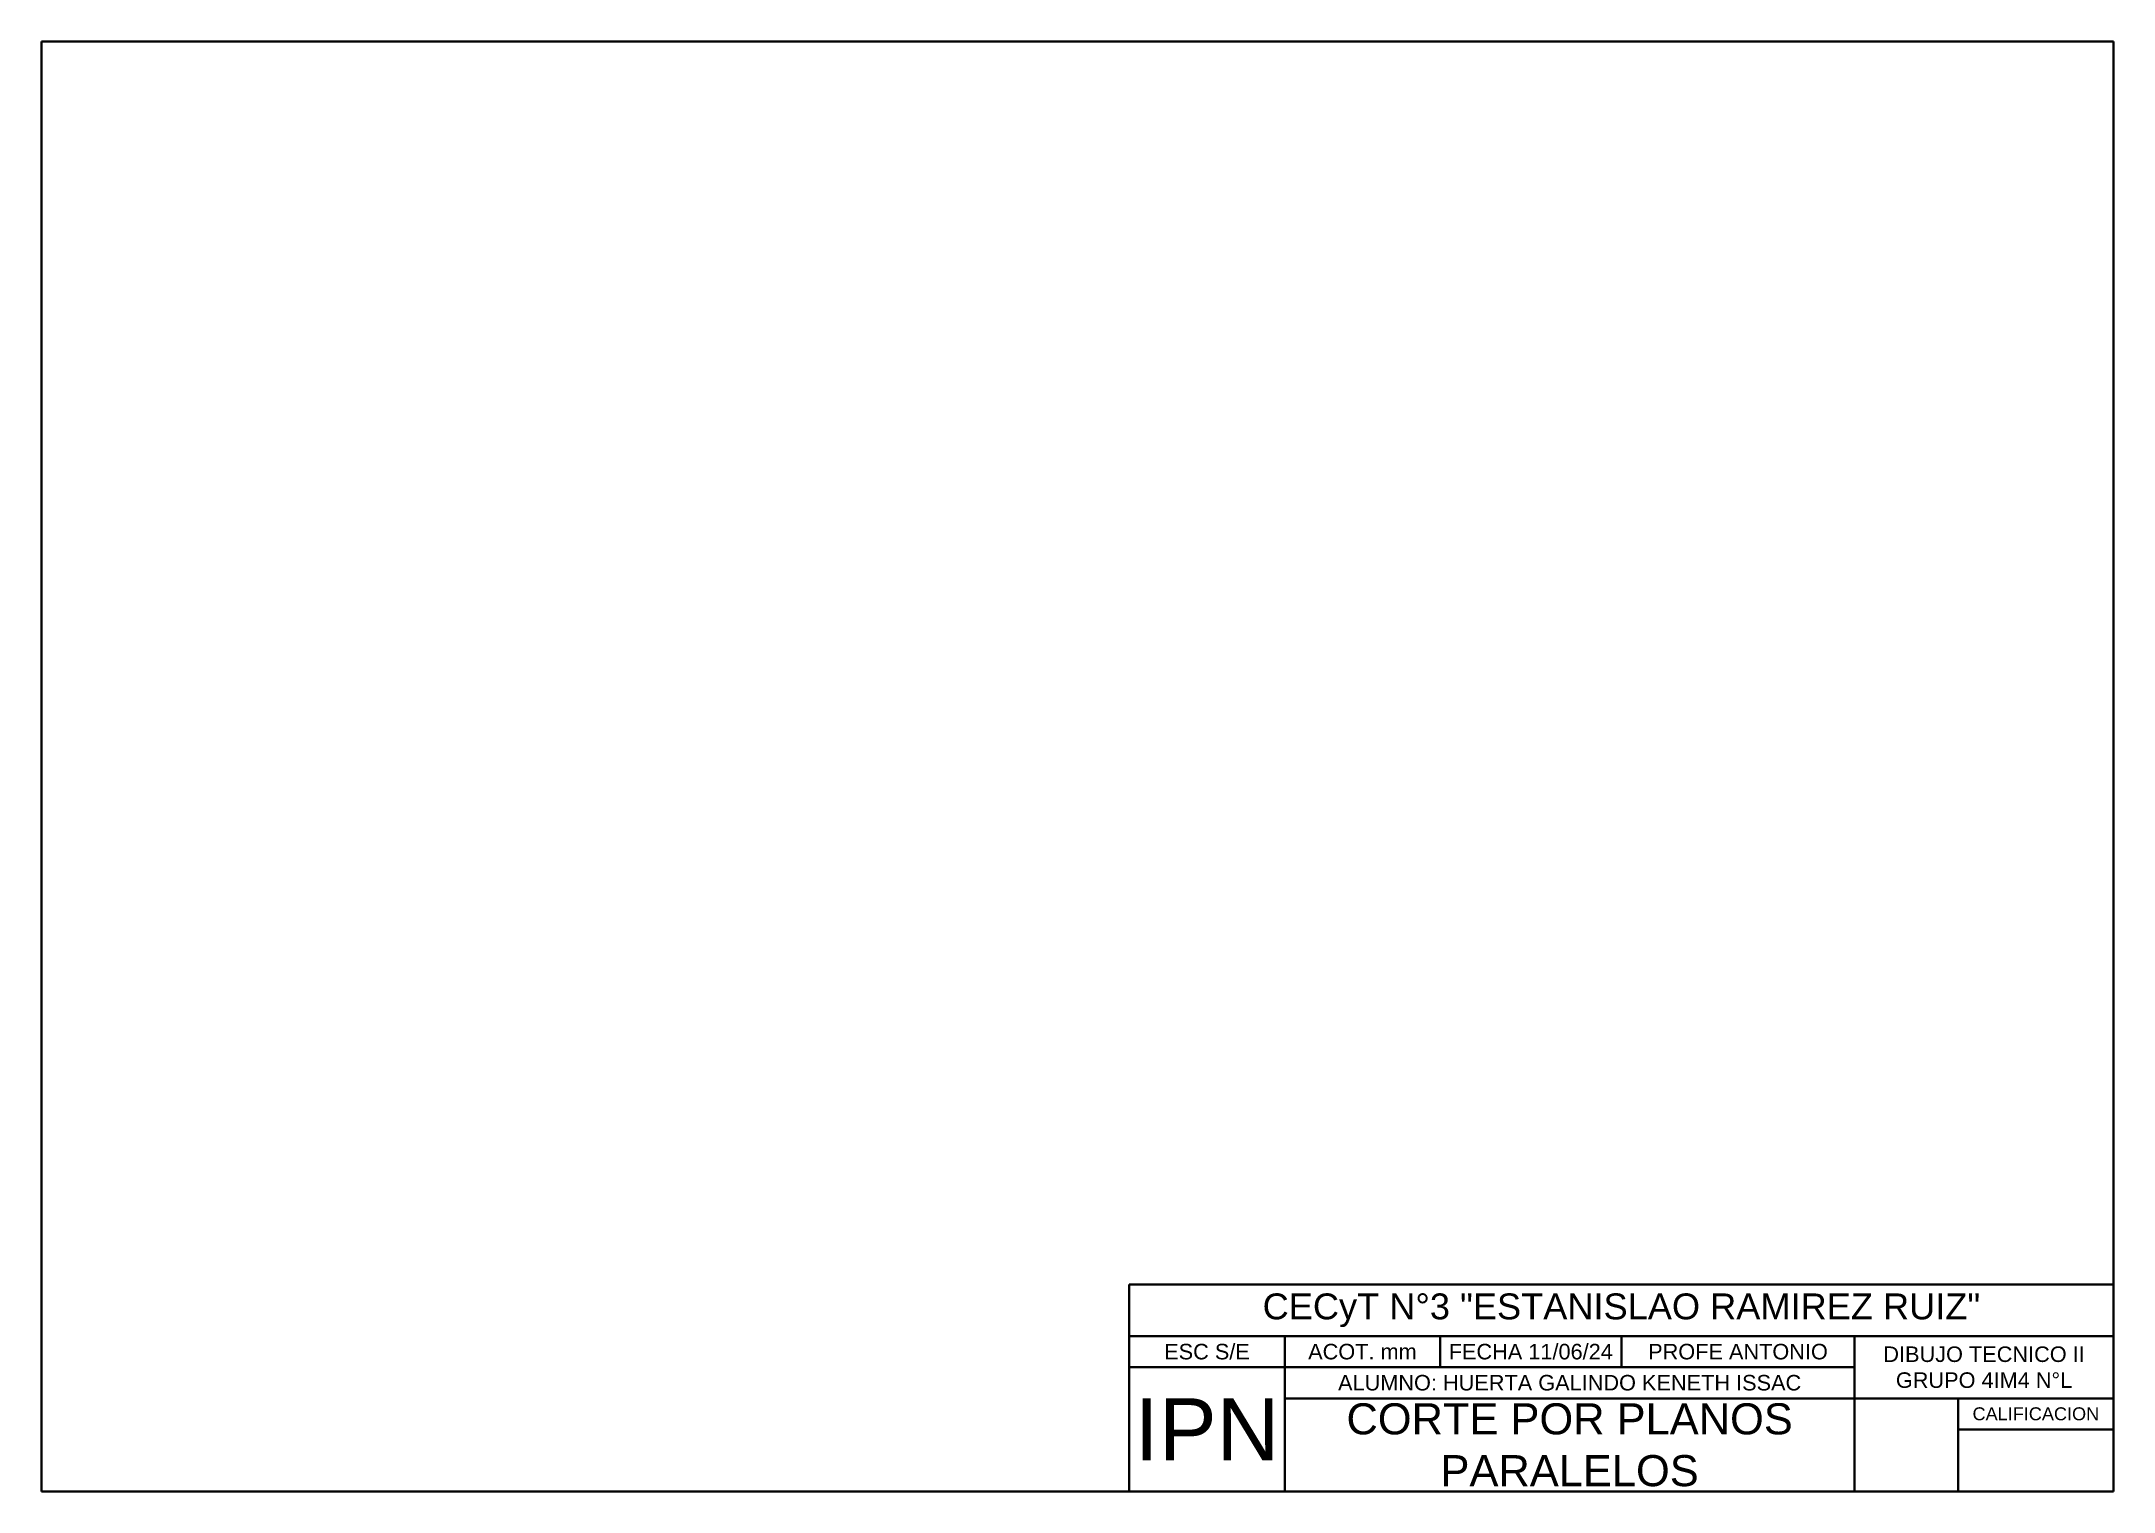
# Model space of a CAD drawing. Header units: millimetres. Extents: x 10 to 410, y 10 to 290.
import ezdxf

# ---------------------------------------------------------------- set-up
doc = ezdxf.new("R2010")
doc.units = ezdxf.units.MM
doc.layers.add('MARGEN', color=1, linetype='Continuous', lineweight=35)
doc.layers.add('TEXTO', color=6, linetype='Continuous', lineweight=35)
doc.styles.get("Standard").update_dxf_attribs({"font": 'arial.ttf'})

msp = doc.modelspace()

# ---------------------------------------------------------------- linework, layer by layer
at = {"layer": 'MARGEN'}
for p, q in [((410, 290), (10, 290)), ((10, 290), (10, 10)), ((410, 10), (410, 290)), ((410, 50), (220, 50)), ((220, 50), (220, 10)), ((410, 10), (410, 50)), ((250, 40), (220, 40)), ((220, 40), (410, 40)), ((250, 10), (250, 40)), ((280, 34), (280, 40)), ((280, 40), (280, 34)), ((315, 34), (315, 40)), ((315, 40), (315, 34)), ((360, 34), (360, 40)), ((360, 40), (360, 34)), ((410, 40), (410, 28)), ((250, 34), (220, 34)), ((220, 34), (280, 34)), ((250, 28), (250, 34)), ((280, 34), (315, 34)), ((315, 34), (360, 34)), ((360, 34), (360, 10)), ((410, 28), (250, 28)), ((380, 10), (380, 28)), ((380, 28), (410, 28)), ((410, 28), (410, 28)), ((410, 28), (410, 22)), ((410, 22), (380, 22)), ((380, 22), (380, 10)), ((10, 10), (410, 10)), ((220, 10), (410, 10)), ((220, 10), (250, 10)), ((380, 10), (220, 10)), ((360, 10), (380, 10))]:
    msp.add_line(p, q, dxfattribs=at)

# ---------------------------------------------------------------- texts
at = {"layer": 'TEXTO', "attachment_point": 5}
for s, width, insert, char_height in [('CECyT N°3 "ESTANISLAO RAMIREZ RUIZ"', 190, (315, 45), 5), ('ESC S/E', 30, (235, 37), 3), ('ACOT. mm', 30, (265, 37), 3), ('FECHA 11/06/24', 35, (297.5, 37), 3), ('PROFE ANTONIO', 45, (337.5, 37), 3), ('DIBUJO TECNICO II\\PGRUPO 4IM4 N°L', 50, (385, 34), 3), ('ALUMNO: HUERTA GALINDO KENETH ISSAC', 110, (305, 31), 3), ('IPN', 30, (235, 22), 12), ('CORTE POR PLANOS PARALELOS', 110, (305, 19), 6), ('CALIFICACION', 30, (395, 25), 2.5)]:
    msp.add_mtext_dynamic_manual_height_columns(s, width=width, gutter_width=12.5, heights=[0], dxfattribs=dict(at, insert=insert, char_height=char_height))

doc.saveas('drawing.dxf')
